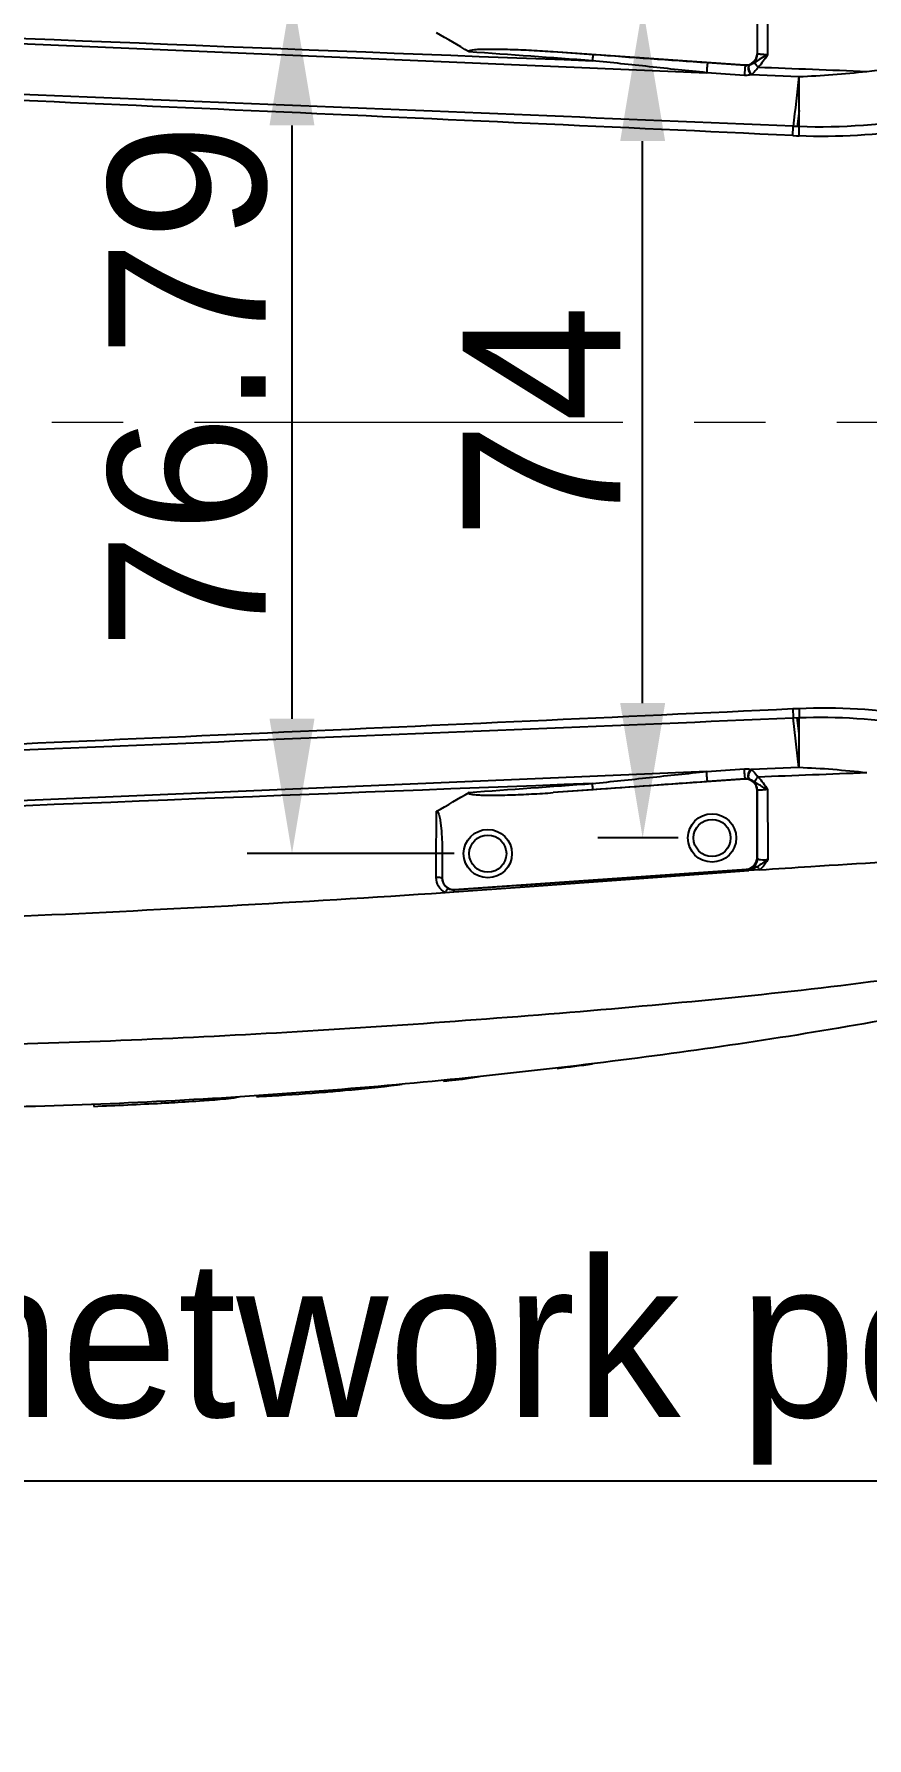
# Model space of a CAD drawing. Header units: millimetres. Extents: x 4086 to 8300, y 123 to 1549.
# Drawn here: x 6886.5 to 6923.6, y 1317.8 to 1393.6 of the extents above; entities that cross this region are included whole.
import ezdxf
from ezdxf import colors
from ezdxf.entities.mleader import LeaderData, LeaderLine
from ezdxf.math import Vec2, Vec3

# ---------------------------------------------------------------- set-up
doc = ezdxf.new("R2010")
doc.units = ezdxf.units.MM
doc.linetypes.add('CENTER2', pattern=[28.575, 19.05, -3.175, 3.175, -3.175])
doc.layers.add('00_COMPONENTS', color=7, linetype='Continuous')
for name, color, linetype, lineweight in [('中心线层', 7, 'CENTER2', 0), ('标注层', 7, 'Continuous', 0), ('细线层', 7, 'Continuous', 0)]:
    doc.layers.add(name, color=color, linetype=linetype, lineweight=lineweight)
doc.styles.add('思源黑', font='SourceHanSansCN-Normal.ttf')
doc.dimstyles.new('尺寸标注_细节_1_2比例', dxfattribs={"dimtxt": 7, "dimasz": 6, "dimexe": 2, "dimexo": 1.5, "dimgap": 1, "dimtad": 1, "dimlfac": 2, "dimdsep": 46, "dimtxsty": '思源黑', "dimcen": 0.09, "dimadec": 0, "dimazin": 0, "dimtp": 0.01, "dimtm": 0.01, "dimtfac": 1, "dimtofl": 0, "dimtmove": 0, "dimatfit": 3, "dimfxl": 1, "dimtolj": 1, "dimarcsym": 0})

# ---------------------------------------------------------------- blocks, each defined once
blk = doc.blocks.new('*D1516')
at = {"layer": 'Defpoints', "color": 0}
for p in [(6906.703, 1395.518), (6897.992, 1357.123), (6906.703, 1357.123)]:
    blk.add_point(p, dxfattribs=at)
at = {"layer": '细线层', "color": 0, "lineweight": -2}
for p, q in [((6905.203, 1395.518), (6895.992, 1395.518)), ((6897.992, 1389.518), (6897.992, 1363.123)), ((6905.203, 1357.123), (6895.992, 1357.123))]:
    blk.add_line(p, q, dxfattribs=at)
at = {"layer": '细线层', "color": 0}
for points in [[(6898.992, 1389.518), (6896.992, 1389.518), (6897.992, 1395.518)], [(6896.992, 1363.123), (6898.992, 1363.123), (6897.992, 1357.123)]]:
    blk.add_solid(points, dxfattribs=at)
at = {"layer": '细线层', "color": 0, "insert": (6893.366, 1377.904), "char_height": 7, "attachment_point": 5, "rotation": 90, "style": '思源黑'}
blk.add_mtext('\\A1;76.79', dxfattribs=at)
blk = doc.blocks.new('*D1517')
at = {"layer": 'Defpoints', "color": 0}
for p in [(6913.591, 1394.82), (6916.678, 1394.82), (6916.678, 1357.82)]:
    blk.add_point(p, dxfattribs=at)
at = {"layer": '细线层', "color": 0, "lineweight": -2}
for p, q in [((6915.178, 1394.82), (6911.591, 1394.82)), ((6913.591, 1363.82), (6913.591, 1388.82)), ((6915.178, 1357.82), (6911.591, 1357.82))]:
    blk.add_line(p, q, dxfattribs=at)
at = {"layer": '细线层', "color": 0}
for points in [[(6914.591, 1388.82), (6912.591, 1388.82), (6913.591, 1394.82)], [(6912.591, 1363.82), (6914.591, 1363.82), (6913.591, 1357.82)]]:
    blk.add_solid(points, dxfattribs=at)
at = {"layer": '细线层', "color": 0, "insert": (6909.091, 1376.32), "char_height": 7, "attachment_point": 5, "rotation": 90, "style": '思源黑'}
blk.add_mtext('\\A1;74', dxfattribs=at)
blk = doc.blocks.new('*D1519')
at = {"layer": 'Defpoints', "color": 0}
for p in [(6943.678, 1422.626), (6916.678, 1394.82), (6943.678, 1376.32)]:
    blk.add_point(p, dxfattribs=at)
at = {"layer": '细线层', "color": 0, "lineweight": -2}
for p, q in [((6916.678, 1396.32), (6916.678, 1424.626)), ((6943.678, 1377.82), (6943.678, 1424.626)), ((6922.678, 1422.626), (6937.678, 1422.626))]:
    blk.add_line(p, q, dxfattribs=at)
at = {"layer": '细线层', "color": 0}
for points in [[(6922.678, 1423.626), (6922.678, 1421.626), (6916.678, 1422.626)], [(6937.678, 1421.626), (6937.678, 1423.626), (6943.678, 1422.626)]]:
    blk.add_solid(points, dxfattribs=at)
at = {"layer": '细线层', "color": 0, "insert": (6930.178, 1427.189), "char_height": 7, "attachment_point": 5, "style": '思源黑'}
blk.add_mtext('\\A1;54', dxfattribs=at)

msp = doc.modelspace()

# ---------------------------------------------------------------- linework, layer by layer
at = {"layer": '00_COMPONENTS', "color": 7, "linetype": 'Continuous'}
for p, q in [((6918.6785, 1395.7044), (6918.6785, 1392.7065)), ((6871.0251, 1393.8041), (6916.443, 1391.8654)), ((6909.6068, 1392.8048), (6918.1438, 1392.2079)), ((6909.6068, 1392.8048), (6911.3921, 1392.6767)), ((6918.6942, 1392.6897), (6918.6785, 1392.7065)), ((6916.481, 1392.3126), (6918.1572, 1392.1935)), ((6918.1572, 1392.1935), (6918.1438, 1392.2079)), ((6918.4256, 1391.782), (6920.5403, 1391.6932)), ((6920.5463, 1390.1782), (6920.5464, 1391.705)), ((6920.5463, 1390.1779), (6920.4595, 1389.471)), ((6920.5463, 1389.4673), (6920.5463, 1390.178)), ((6920.2711, 1389.0676), (6920.2905, 1389.4784)), ((6920.5463, 1389.4673), (6920.2905, 1389.4784)), ((6920.2711, 1389.065), (6920.4403, 1389.0603)), ((6920.4403, 1389.0603), (6920.5463, 1389.0559)), ((6920.2711, 1363.5756), (6920.5463, 1363.5851)), ((6920.2711, 1363.5735), (6920.2902, 1363.1627)), ((6920.2902, 1363.1627), (6920.5461, 1363.1736)), ((6920.5411, 1360.948), (6920.2902, 1363.1625)), ((6920.5464, 1362.4628), (6920.4595, 1363.1699)), ((6920.5463, 1362.463), (6920.5463, 1363.1736)), ((6920.5464, 1360.936), (6920.5463, 1362.4627)), ((6916.443, 1360.7755), (6871.0251, 1358.8369)), ((6920.5411, 1360.9479), (6918.4256, 1360.859)), ((6918.1438, 1360.4331), (6909.6068, 1359.8361)), ((6911.3922, 1359.9643), (6909.6068, 1359.8361)), ((6918.1572, 1360.4475), (6916.481, 1360.3284)), ((6918.1438, 1360.4331), (6918.1572, 1360.4475)), ((6918.6785, 1359.9345), (6918.6942, 1359.9513)), ((6918.6785, 1356.9366), (6918.6785, 1359.9345)), ((6904.6785, 1357.1593), (6904.6739, 1356.0227)), ((6904.6785, 1357.1593), (6904.6785, 1356.0275)), ((6918.6785, 1356.9366), (6918.7058, 1356.9111)), ((6905.2132, 1355.5289), (6918.2135, 1356.438)), ((6918.2408, 1356.4125), (6918.2135, 1356.438)), ((6918.7981, 1356.4033), (6918.3161, 1356.3703)), ((6904.6785, 1356.0275), (6904.6739, 1356.0226)), ((6904.8062, 1355.3955), (6905.197, 1355.4223)), ((6905.2132, 1355.5289), (6905.203, 1355.5179)), ((6904.7256, 1347.0506), (6904.73, 1347.0071)), ((6905.3468, 1347.1137), (6905.3512, 1347.0712)), ((6905.8391, 1347.1638), (6905.8426, 1347.1305)), ((6905.8426, 1347.1306), (6906.3239, 1347.2015)), ((6896.417, 1346.3626), (6896.4201, 1346.3197)), ((6896.4201, 1346.3197), (6896.4555, 1346.3212)), ((6899.4726, 1346.5843), (6899.4781, 1346.5177)), ((6889.1698, 1345.9777), (6889.1738, 1345.8815)), ((6892.187, 1346.1074), (6892.1915, 1346.025))]:
    msp.add_line(p, q, dxfattribs=at)
for centre, radius in [((6916.6785, 1357.8205), 1.075), ((6916.6785, 1357.8205), 0.825), ((6906.7028, 1357.1229), 1.075), ((6906.7028, 1357.1229), 0.825)]:
    msp.add_circle(centre, radius, dxfattribs=at)
for centre, radius, start, end in [((7293.6999, 11432.6118), 10047.4912, 267.58903277, 267.81915227), ((6881.6197, 1352.7586), 46.8048, 58.797085, 60.850229), ((6918.1928, 1392.6904), 0.5013, 289.467407, 359.910268), ((6918.1956, 1392.7331), 0.5409, 265.929484, 287.569513), ((6918.131, 1392.6798), 0.9451, 286.452036, 288.191675), ((7415.1144, 1334.2074), 497.9015, 173.368686, 173.626608), ((6292.0559, -12059.0966), 13462.8292, 87.32543882, 87.52453003), ((6292.0766, 14811.278), 13462.3689, 272.47546635, 272.67456436), ((6918.1179, 1359.9199), 0.9884, 71.839195, 73.499995), ((7293.7126, -8680.2892), 10047.8099, 92.18085092, 92.41096361), ((6881.6125, 1399.8947), 46.8191, 299.149881, 301.203068), ((6918.1929, 1359.9505), 0.5013, 0.089803, 70.54576), ((6918.2056, 1356.9115), 0.5002, 274.043823, 359.957435), ((6905.1782, 1356.0274), 0.4997, 179.990194, 274.009807), ((6877.3044, 1616.6157), 270.9995, 276.883687, 277.22077), ((6876.6525, 1622.4054), 276.8259, 275.821324, 275.950575), ((6886.095, 1345.679), 10.3804, 3.547197, 3.788936), ((6898.8935, 1375.7367), 29.1436, 277.48544, 277.888494), ((6879.2212, 1586.9139), 241.2378, 272.364483, 273.082024), ((6889.6708, 1406.968), 60.9859, 273.951484, 274.359075)]:
    msp.add_arc(centre, radius, start, end, dxfattribs=at)
for centre, major_axis, ratio, start_param, end_param in [((6918.1783, 1392.7069), (-0.3413, 0.3659), 0.9992637, -3.96153, -2.3216553), ((6918.1783, 1359.9341), (0.3413, 0.3659), 0.9992637, -0.8199373, 0.8199373), ((6918.1783, 1356.9369), (0.3659, -0.3412), 0.9993596, -0.7501721, 0.7501721)]:
    msp.add_ellipse(centre, major_axis=major_axis, ratio=ratio, start_param=start_param, end_param=end_param, dxfattribs=at)
for points in [[(6918.6942, 1392.6897), (6918.6976, 1393.7031), (6918.7014, 1394.7165), (6918.7058, 1395.7298)], [(6919.1594, 1395.7745), (6919.1547, 1394.7375), (6919.1507, 1393.7006), (6919.1473, 1392.6636)], [(6911.3548, 1392.3981), (6909.526, 1392.5296), (6907.6971, 1392.6611), (6905.8682, 1392.7924)], [(6911.3922, 1392.6767), (6913.0884, 1392.5549), (6914.7847, 1392.4331), (6916.481, 1392.3126)], [(6919.1475, 1392.6636), (6919.0234, 1392.4664), (6918.8927, 1392.266), (6918.7174, 1392.1125)], [(6918.1192, 1391.7435), (6917.5606, 1391.7853), (6917.0017, 1391.8236), (6916.443, 1391.8654)], [(6918.7174, 1392.1125), (6920.334, 1392.0496), (6921.9507, 1391.9865), (6923.5673, 1391.9232)], [(6920.2903, 1389.4815), (6904.7102, 1390.1392), (6889.129, 1390.7692), (6873.548, 1391.4059)], [(6873.5478, 1361.2406), (6889.1288, 1361.8765), (6904.71, 1362.5062), (6920.2902, 1363.1627)], [(6916.443, 1360.7755), (6917.0017, 1360.8174), (6917.5606, 1360.8557), (6918.1192, 1360.8975)], [(6923.5673, 1360.7178), (6921.9507, 1360.6544), (6920.334, 1360.5914), (6918.7174, 1360.5284)], [(6905.8681, 1359.8486), (6907.6971, 1359.9799), (6909.526, 1360.1113), (6911.3549, 1360.2429)], [(6916.481, 1360.3284), (6914.7847, 1360.2079), (6913.0884, 1360.0861), (6911.3922, 1359.9643)], [(6918.7058, 1356.9112), (6918.7014, 1357.9246), (6918.6976, 1358.9379), (6918.6942, 1359.9513)], [(6919.1473, 1359.9767), (6919.1507, 1358.94), (6919.1546, 1357.9032), (6919.1594, 1356.8665)], [(6904.4058, 1356.0623), (6904.4105, 1357.0434), (6904.4145, 1358.0244), (6904.418, 1359.0054)], [(6904.94, 1355.5748), (6905.0193, 1355.5329), (6905.1135, 1355.5119), (6905.203, 1355.5179)]]:
    msp.add_open_spline(points, degree=3, dxfattribs=at)
for points, knots in [([(6923.5673, 1391.9231), (6924.1673, 1391.9842), (6926.5553, 1392.3144), (6928.8992, 1392.8898), (6930.6511, 1393.3267)], [0, 0, 0, 0, 0.2503765, 1, 1, 1, 1]), ([(6905.8679, 1392.7926), (6905.7505, 1392.864), (6906.2697, 1392.9093), (6906.4907, 1392.9131), (6906.8292, 1392.9191), (6907.2178, 1392.9153), (6907.8586, 1392.9001), (6908.6525, 1392.8657), (6909.289, 1392.8271), (6909.6068, 1392.8048)], [0, 0, 0, 0, 0.1096872, 0.1732799, 0.2368739, 0.364061, 0.4912495, 0.745624, 1, 1, 1, 1]), ([(6911.3922, 1392.6767), (6911.389, 1392.6757), (6911.386, 1392.6624), (6911.3774, 1392.6314), (6911.3702, 1392.5704), (6911.3612, 1392.4888), (6911.3568, 1392.4297), (6911.3548, 1392.398)], [0, 0, 0, 0, 0.0355671, 0.1171538, 0.3726479, 0.6623911, 1, 1, 1, 1]), ([(6919.1475, 1392.6636), (6919.0446, 1392.6124), (6918.8428, 1392.518), (6918.6678, 1392.3803), (6918.5794, 1392.3207)], [0, 0, 0, 0, 0.5187231, 1, 1, 1, 1]), ([(6918.6942, 1392.6897), (6918.6954, 1392.6934), (6918.7109, 1392.6967), (6918.735, 1392.6982), (6918.7774, 1392.6982), (6918.8577, 1392.6949), (6918.9833, 1392.684), (6919.0895, 1392.6717), (6919.1473, 1392.6636)], [0, 0, 0, 0, 0.0258132, 0.0835783, 0.1746145, 0.2963105, 0.6161431, 1, 1, 1, 1]), ([(6943.2548, 1392.9807), (6939.4231, 1392.9175), (6931.9506, 1391.0131), (6924.3708, 1389.2993), (6920.5463, 1389.4673)], [0, 0, 0, 0, 0.500265, 1, 1, 1, 1]), ([(6916.443, 1391.8654), (6915.5938, 1391.9481), (6913.8985, 1392.1326), (6912.2024, 1392.3102), (6911.3548, 1392.3981)], [0, 0, 0, 0, 0.5003113, 1, 1, 1, 1]), ([(6916.481, 1392.3126), (6916.4759, 1392.3098), (6916.4773, 1392.2847), (6916.4681, 1392.2509), (6916.4644, 1392.1974), (6916.4561, 1392.1149), (6916.4486, 1392.0035), (6916.4437, 1391.9117), (6916.443, 1391.8654)], [0, 0, 0, 0, 0.0390701, 0.1329044, 0.2568727, 0.3862729, 0.6908385, 1, 1, 1, 1]), ([(6918.1572, 1392.1935), (6918.1519, 1392.1907), (6918.1536, 1392.1651), (6918.1441, 1392.1309), (6918.1404, 1392.0766), (6918.1321, 1391.9934), (6918.1247, 1391.8816), (6918.1198, 1391.7897), (6918.1192, 1391.7435)], [0, 0, 0, 0, 0.0394491, 0.1341684, 0.2589488, 0.3888391, 0.6935627, 1, 1, 1, 1]), ([(6918.3986, 1391.7734), (6918.3772, 1391.7672), (6918.286, 1391.7443), (6918.1906, 1391.7378), (6918.1192, 1391.7432)], [0, 0, 0, 0, 0.2379443, 1, 1, 1, 1]), ([(6918.3439, 1392.2128), (6918.3157, 1392.2015), (6918.2827, 1392.1261), (6918.288, 1392.0161), (6918.3206, 1391.8893), (6918.3657, 1391.8078), (6918.3987, 1391.7736)], [0, 0, 0, 0, 0.190094, 0.4331834, 0.7028209, 1, 1, 1, 1]), ([(6918.3595, 1392.2176), (6918.3353, 1392.2074), (6918.3015, 1392.1367), (6918.3065, 1392.022), (6918.3434, 1391.8919), (6918.3941, 1391.8121), (6918.4256, 1391.782)], [0, 0, 0, 0, 0.1640845, 0.4224842, 0.7268332, 1, 1, 1, 1]), ([(6918.5794, 1392.3207), (6918.5609, 1392.3082), (6918.491, 1392.267), (6918.4158, 1392.2346), (6918.3595, 1392.2176)], [0, 0, 0, 0, 0.2749009, 1, 1, 1, 1]), ([(6918.7174, 1392.1125), (6918.6955, 1392.0781), (6918.6146, 1391.9551), (6918.5129, 1391.8432), (6918.4256, 1391.782)], [0, 0, 0, 0, 0.2767819, 1, 1, 1, 1]), ([(6918.5794, 1392.3207), (6918.5864, 1392.2897), (6918.6358, 1392.2187), (6918.6842, 1392.1522), (6918.7174, 1392.1125)], [0, 0, 0, 0, 0.3807708, 1, 1, 1, 1]), ([(6920.5403, 1391.6932), (6921.0443, 1391.7112), (6922.0551, 1391.7697), (6923.0621, 1391.8718), (6923.5672, 1391.9232)], [0, 0, 0, 0, 0.4983013, 1, 1, 1, 1]), ([(6941.0315, 1392.3534), (6939.3149, 1392.1845), (6935.9082, 1391.545), (6930.8702, 1390.2993), (6925.7739, 1389.2219), (6922.2829, 1388.9731), (6920.5463, 1389.0546)], [0, 0, 0, 0, 0.248871, 0.4986911, 0.7491574, 1, 1, 1, 1]), ([(6920.5463, 1389.0546), (6920.5467, 1389.0946), (6920.5477, 1389.2322), (6920.5482, 1389.3697), (6920.5463, 1389.4673)], [0, 0, 0, 0, 0.2908065, 1, 1, 1, 1]), ([(6920.5463, 1363.5851), (6922.2761, 1363.6662), (6925.7578, 1363.4214), (6930.8478, 1362.3474), (6935.8934, 1361.0989), (6939.3104, 1360.4573), (6941.035, 1360.2866)], [0, 0, 0, 0, 0.2498115, 0.4998733, 0.7499897, 1, 1, 1, 1]), ([(6920.5464, 1363.5863), (6920.5467, 1363.5463), (6920.5477, 1363.4087), (6920.5482, 1363.2711), (6920.5461, 1363.1736)], [0, 0, 0, 0, 0.290805, 1, 1, 1, 1]), ([(6920.5463, 1363.1737), (6922.2585, 1363.2492), (6925.2793, 1363.0162), (6929.5016, 1362.1735), (6933.2863, 1361.2461), (6937.097, 1360.3558), (6939.6815, 1359.9229), (6940.9859, 1359.7936)], [0, 0, 0, 0, 0.2476496, 0.4344632, 0.6221357, 0.8105932, 1, 1, 1, 1]), ([(6911.3548, 1360.2429), (6912.2024, 1360.3306), (6913.8984, 1360.5086), (6915.5939, 1360.6927), (6916.443, 1360.7755)], [0, 0, 0, 0, 0.4996881, 1, 1, 1, 1]), ([(6916.481, 1360.3284), (6916.4765, 1360.3301), (6916.476, 1360.3517), (6916.4676, 1360.382), (6916.4629, 1360.437), (6916.4537, 1360.5272), (6916.4465, 1360.6423), (6916.4428, 1360.7341), (6916.443, 1360.7755)], [0, 0, 0, 0, 0.0319716, 0.1123237, 0.2343525, 0.3867328, 0.7236724, 1, 1, 1, 1]), ([(6918.1192, 1360.8978), (6918.1436, 1360.8995), (6918.2376, 1360.902), (6918.332, 1360.8871), (6918.3986, 1360.8675)], [0, 0, 0, 0, 0.2609247, 1, 1, 1, 1]), ([(6918.1572, 1360.4475), (6918.1542, 1360.449), (6918.1537, 1360.4659), (6918.1462, 1360.495), (6918.1417, 1360.552), (6918.1316, 1360.6514), (6918.124, 1360.7695), (6918.1197, 1360.8614), (6918.1192, 1360.8975)], [0, 0, 0, 0, 0.0224003, 0.0916216, 0.2184604, 0.3889035, 0.7608303, 1, 1, 1, 1]), ([(6918.3444, 1360.4279), (6918.3231, 1360.4362), (6918.2831, 1360.5), (6918.2861, 1360.622), (6918.3215, 1360.756), (6918.3708, 1360.8386), (6918.3986, 1360.8674)], [0, 0, 0, 0, 0.1423757, 0.4139907, 0.7504022, 1, 1, 1, 1]), ([(6918.3651, 1360.4215), (6918.3043, 1360.4456), (6918.2982, 1360.6118), (6918.3452, 1360.7503), (6918.3971, 1360.8319), (6918.4256, 1360.859)], [0, 0, 0, 0, 0.4137968, 0.7511548, 1, 1, 1, 1]), ([(6918.4256, 1360.859), (6918.4524, 1360.8403), (6918.5659, 1360.7453), (6918.6561, 1360.6256), (6918.7174, 1360.5284)], [0, 0, 0, 0, 0.2215383, 1, 1, 1, 1]), ([(6923.5673, 1360.7178), (6923.0623, 1360.7691), (6922.0556, 1360.8717), (6921.045, 1360.9298), (6920.5411, 1360.9479)], [0, 0, 0, 0, 0.5016904, 1, 1, 1, 1]), ([(6905.8682, 1359.8487), (6905.7514, 1359.7775), (6906.2688, 1359.7316), (6906.4893, 1359.728), (6906.8279, 1359.7218), (6907.2167, 1359.7257), (6907.8578, 1359.7408), (6908.652, 1359.7751), (6909.2889, 1359.8139), (6909.6068, 1359.8361)], [0, 0, 0, 0, 0.109231, 0.1728562, 0.2364828, 0.3637351, 0.4909888, 0.7454937, 1, 1, 1, 1]), ([(6911.3922, 1359.9643), (6911.3893, 1359.9651), (6911.3865, 1359.9764), (6911.3789, 1360.0025), (6911.3716, 1360.0587), (6911.362, 1360.1417), (6911.3571, 1360.2065), (6911.3548, 1360.2429)], [0, 0, 0, 0, 0.0315792, 0.1005591, 0.3132128, 0.6119013, 1, 1, 1, 1]), ([(6918.3588, 1360.4236), (6918.3436, 1360.4284), (6918.278, 1360.4458), (6918.209, 1360.4512), (6918.1572, 1360.4475)], [0, 0, 0, 0, 0.2342277, 1, 1, 1, 1]), ([(6918.3638, 1360.4221), (6918.3811, 1360.4167), (6918.4562, 1360.3903), (6918.5283, 1360.3546), (6918.5793, 1360.3203)], [0, 0, 0, 0, 0.2277509, 1, 1, 1, 1]), ([(6918.5793, 1360.3203), (6918.5854, 1360.3473), (6918.6329, 1360.4191), (6918.6815, 1360.4857), (6918.7174, 1360.5285)], [0, 0, 0, 0, 0.3318206, 1, 1, 1, 1]), ([(6919.1472, 1359.9767), (6919.0928, 1359.9998), (6918.966, 1360.0639), (6918.7751, 1360.1772), (6918.6448, 1360.2748), (6918.5793, 1360.3203)], [0, 0, 0, 0, 0.2666328, 0.6402006, 1, 1, 1, 1]), ([(6919.1473, 1359.9767), (6919.0894, 1359.969), (6918.9832, 1359.9572), (6918.8576, 1359.9461), (6918.7774, 1359.9427), (6918.735, 1359.9427), (6918.7109, 1359.9444), (6918.6954, 1359.9476), (6918.6942, 1359.9513)], [0, 0, 0, 0, 0.3838504, 0.7036948, 0.8253969, 0.9164236, 0.9742215, 1, 1, 1, 1]), ([(6918.7174, 1360.5285), (6918.8078, 1360.4546), (6918.9577, 1360.2711), (6919.0861, 1360.0765), (6919.1472, 1359.9767)], [0, 0, 0, 0, 0.4996205, 1, 1, 1, 1]), ([(6953.0377, 1358.7596), (6950.2287, 1357.2261), (6944.2184, 1354.6438), (6934.5041, 1351.7528), (6923.7857, 1349.5032), (6911.9776, 1347.7577), (6899.3016, 1346.4554), (6886.1817, 1345.7471), (6873.1556, 1345.7603), (6864.5625, 1346.4668), (6860.4227, 1347.1052)], [0, 0, 0, 0, 0.1017156, 0.2069543, 0.3217726, 0.4494781, 0.5861823, 0.7266392, 0.8668707, 1, 1, 1, 1]), ([(6904.4179, 1359.0054), (6904.4347, 1359.0146), (6904.4815, 1358.9896), (6904.5081, 1358.9171), (6904.5543, 1358.7844), (6904.5875, 1358.588), (6904.6196, 1358.3514), (6904.6494, 1358.0343), (6904.6723, 1357.6369), (6904.6785, 1357.3185), (6904.6785, 1357.1593)], [0, 0, 0, 0, 0.0301045, 0.0614621, 0.1239907, 0.2491013, 0.3742492, 0.4994026, 0.7496984, 1, 1, 1, 1]), ([(6919.1594, 1356.8665), (6919.0783, 1356.8132), (6918.9197, 1356.7051), (6918.7641, 1356.5919), (6918.6824, 1356.5434)], [0, 0, 0, 0, 0.5053561, 1, 1, 1, 1]), ([(6918.7058, 1356.9111), (6918.7079, 1356.8947), (6918.761, 1356.8659), (6918.9079, 1356.848), (6919.0533, 1356.8542), (6919.1594, 1356.8665)], [0, 0, 0, 0, 0.105987, 0.3159279, 1, 1, 1, 1]), ([(6918.7983, 1356.4033), (6919.5566, 1356.4549), (6922.4778, 1356.6481), (6925.4007, 1356.8177), (6927.5661, 1356.9149)], [0, 0, 0, 0, 0.2596131, 1, 1, 1, 1]), ([(6919.1594, 1356.8665), (6919.1378, 1356.8245), (6919.0443, 1356.6519), (6918.9161, 1356.495), (6918.7983, 1356.4033)], [0, 0, 0, 0, 0.240618, 1, 1, 1, 1]), ([(6904.6739, 1356.0226), (6904.6723, 1356.0326), (6904.6359, 1356.043), (6904.5864, 1356.0536), (6904.5023, 1356.061), (6904.441, 1356.0626), (6904.4058, 1356.0623)], [0, 0, 0, 0, 0.1104485, 0.3213237, 0.6156614, 1, 1, 1, 1]), ([(6904.8055, 1355.3959), (6904.6869, 1355.4596), (6904.475, 1355.6521), (6904.4102, 1355.9279), (6904.4058, 1356.0623)], [0, 0, 0, 0, 0.5001902, 1, 1, 1, 1]), ([(6905.197, 1355.4223), (6906.3167, 1355.4993), (6910.6901, 1355.8109), (6915.0617, 1356.1464), (6918.3162, 1356.3704)], [0, 0, 0, 0, 0.2559798, 1, 1, 1, 1]), ([(6905.203, 1355.5179), (6906.2972, 1355.5926), (6910.6708, 1355.8904), (6915.0446, 1356.1863), (6918.3241, 1356.4084)], [0, 0, 0, 0, 0.2501873, 1, 1, 1, 1]), ([(6918.3241, 1356.4084), (6918.3041, 1356.4082), (6918.2787, 1356.4117), (6918.2466, 1356.4071), (6918.2408, 1356.4125)], [0, 0, 0, 0, 0.7157024, 1, 1, 1, 1]), ([(6918.3241, 1356.4084), (6918.3203, 1356.4069), (6918.3188, 1356.3904), (6918.3168, 1356.3792), (6918.3162, 1356.3702)], [0, 0, 0, 0, 0.309275, 1, 1, 1, 1]), ([(6918.6824, 1356.5434), (6918.6281, 1356.5085), (6918.5168, 1356.4415), (6918.3883, 1356.4125), (6918.3241, 1356.4084)], [0, 0, 0, 0, 0.5009573, 1, 1, 1, 1]), ([(6918.6824, 1356.5434), (6918.6893, 1356.5359), (6918.7288, 1356.4899), (6918.7669, 1356.4427), (6918.7982, 1356.4032)], [0, 0, 0, 0, 0.1682728, 1, 1, 1, 1]), ([(6869.2001, 1353.5739), (6874.631, 1353.8429), (6886.5045, 1354.3415), (6898.3738, 1354.957), (6904.8055, 1355.3959)], [0, 0, 0, 0, 0.4575428, 1, 1, 1, 1]), ([(6904.6739, 1356.0226), (6904.6734, 1355.9324), (6904.7219, 1355.7482), (6904.8603, 1355.6169), (6904.94, 1355.5748)], [0, 0, 0, 0, 0.5004681, 1, 1, 1, 1]), ([(6904.94, 1355.5748), (6904.9317, 1355.5768), (6904.9104, 1355.5543), (6904.8831, 1355.5219), (6904.8453, 1355.4642), (6904.8201, 1355.4209), (6904.8062, 1355.3955)], [0, 0, 0, 0, 0.1127121, 0.3294619, 0.6158201, 1, 1, 1, 1]), ([(6905.203, 1355.5179), (6905.2004, 1355.5167), (6905.1999, 1355.5049), (6905.1956, 1355.4759), (6905.1967, 1355.4449), (6905.197, 1355.4223)], [0, 0, 0, 0, 0.0889543, 0.2951898, 1, 1, 1, 1]), ([(6927.255, 1351.9039), (6922.5669, 1351.2007), (6915.382, 1350.4527), (6905.6937, 1349.6746), (6895.8097, 1349.0156), (6883.7859, 1348.4935), (6874.2463, 1348.5311), (6869.6462, 1348.7515)], [0, 0, 0, 0, 0.2462461, 0.3749225, 0.5049147, 0.7607746, 1, 1, 1, 1]), ([(6905.3512, 1347.0712), (6905.397, 1347.076), (6905.561, 1347.0939), (6905.7249, 1347.1132), (6905.8426, 1347.1306)], [0, 0, 0, 0, 0.2791303, 1, 1, 1, 1]), ([(6894.3061, 1346.1585), (6894.6354, 1346.1836), (6895.0481, 1346.2155), (6895.5018, 1346.2778), (6895.6278, 1346.302), (6895.6707, 1346.3151)], [0, 0, 0, 0, 0.7206549, 0.9023278, 1, 1, 1, 1]), ([(6896.4555, 1346.3212), (6896.6728, 1346.3304), (6897.6813, 1346.3801), (6898.6887, 1346.4521), (6899.4781, 1346.5177)], [0, 0, 0, 0, 0.2154342, 1, 1, 1, 1]), ([(6899.4781, 1346.5177), (6899.773, 1346.542), (6900.8451, 1346.6349), (6901.9163, 1346.7411), (6902.6901, 1346.8415)], [0, 0, 0, 0, 0.2749304, 1, 1, 1, 1]), ([(6892.1915, 1346.0251), (6892.3343, 1346.0327), (6892.8951, 1346.0637), (6893.4558, 1346.0981), (6893.8734, 1346.1271)], [0, 0, 0, 0, 0.2546913, 1, 1, 1, 1])]:
    msp.add_open_spline(points, degree=3, knots=knots, dxfattribs=at)
at = {"layer": '中心线层'}
msp.add_line((6693.6303, 1376.3205), (6970.4356, 1376.3205), dxfattribs=at)

# ---------------------------------------------------------------- dimensions: what is measured, and where the dimension line sits
at = {"layer": '细线层'}
dim = msp.add_linear_dim(base=(6943.6785, 1422.626), p1=(6916.6785, 1394.8205), p2=(6943.6785, 1376.3205), dimstyle='尺寸标注_细节_1_2比例', dxfattribs=at)
dim.commit()
dim.dimension.update_dxf_attribs({"geometry": '*D1519', "text_midpoint": (6930.1785, 1422.626), "dimtype": 160})
for base, p1, p2, picture, middle in [((6897.9916, 1357.1229), (6906.7028, 1395.518), (6906.7028, 1357.1229), '*D1516', (6897.9916, 1377.9037)), ((6913.5907, 1394.8205), (6916.6785, 1357.8205), (6916.6785, 1394.8205), '*D1517', (6913.5907, 1376.3205))]:
    dim = msp.add_linear_dim(base=base, p1=p1, p2=p2, angle=90, dimstyle='尺寸标注_细节_1_2比例', dxfattribs=at)
    dim.commit()
    dim.dimension.update_dxf_attribs({"geometry": picture, "text_midpoint": middle, "dimtype": 160})

# ---------------------------------------------------------------- leaders
at = {"layer": '标注层'}
ml = msp.add_multileader_mtext('Standard', dxfattribs=at)
ml.set_content('{\\C7;network port}', style='思源黑')
ml.set_leader_properties()
ml.build(insert=Vec2(0, 0))
ml.multileader.update_dxf_attribs({"text_left_attachment_type": 5, "text_right_attachment_type": 5, "dogleg_length": 1, "arrow_head_size": 6})
ctx = ml.context
ctx.base_point, ctx.char_height, ctx.arrow_head_size, ctx.plane_origin = Vec3(6880.5022, 1329.2263), 7, 6, Vec3(6866.1014, 1377.6309)
ctx.left_attachment, ctx.right_attachment = 5, 5
notes = []
notes.append((ctx, [(0, (1, 1, 0), (6879.5022, 1329.2263), (1, 0), 1, [(0, [(6866.1014, 1377.6309)], 0, [])])]))
ctx.mtext.insert, ctx.mtext.flow_direction = Vec3(6882.5022, 1339.0562), 5
ml = msp.add_multileader_mtext('Standard', dxfattribs=at)
ml.set_content('{\\C7;Holding brake button}', style='思源黑')
ml.set_leader_properties()
ml.build(insert=Vec2(0, 0))
ml.multileader.update_dxf_attribs({"text_left_attachment_type": 5, "text_right_attachment_type": 5, "dogleg_length": 1, "arrow_head_size": 6})
ctx = ml.context
ctx.base_point, ctx.char_height, ctx.arrow_head_size, ctx.plane_origin = Vec3(6879.0378, 1305.7254), 7, 6, Vec3(6902.7541, 1599.5663)
ctx.left_attachment, ctx.right_attachment = 5, 5
notes.append((ctx, [(0, (1, 1, 0), (6878.0378, 1305.7254), (1, 0), 1, [(0, [(6864.0965, 1364.8496)], 0, [])])]))
ctx.mtext.insert, ctx.mtext.flow_direction = Vec3(6881.0378, 1315.7374), 5
ml = msp.add_multileader_mtext('Standard', dxfattribs=at)
ml.set_content('{\\C7;user air duct2}（φ4blue）', style='思源黑')
ml.set_leader_properties()
ml.build(insert=Vec2(0, 0))
ml.multileader.update_dxf_attribs({"text_left_attachment_type": 5, "text_right_attachment_type": 5, "dogleg_length": 1, "arrow_head_size": 6})
ctx = ml.context
ctx.base_point, ctx.char_height, ctx.arrow_head_size, ctx.plane_origin = Vec3(6877.5735, 1280.0109), 7, 6, Vec3(6893.9736, 1598.9302)
ctx.left_attachment, ctx.right_attachment = 5, 5
notes.append((ctx, [(0, (1, 1, 0), (6876.5735, 1280.0109), (1, 0), 1, [(0, [(6855.2699, 1363.3289)], 0, [])])]))
ctx.mtext.insert, ctx.mtext.flow_direction = Vec3(6879.5735, 1290.093), 5
for ctx, leaders in notes:
    for number, flags, end, landing, length, lines in leaders:
        leader = LeaderData()
        leader.index, (leader.has_last_leader_line, leader.has_dogleg_vector, leader.attachment_direction) = number, flags
        leader.last_leader_point, leader.dogleg_vector, leader.dogleg_length = Vec3(end), Vec3(landing), length
        for number, points, colour, breaks in lines:
            line = LeaderLine()
            line.index, line.vertices, line.color, line.breaks = number, Vec3.list(points), colors.encode_raw_color(colour), breaks
            leader.lines.append(line)
        ctx.leaders.append(leader)

doc.saveas('drawing.dxf')
